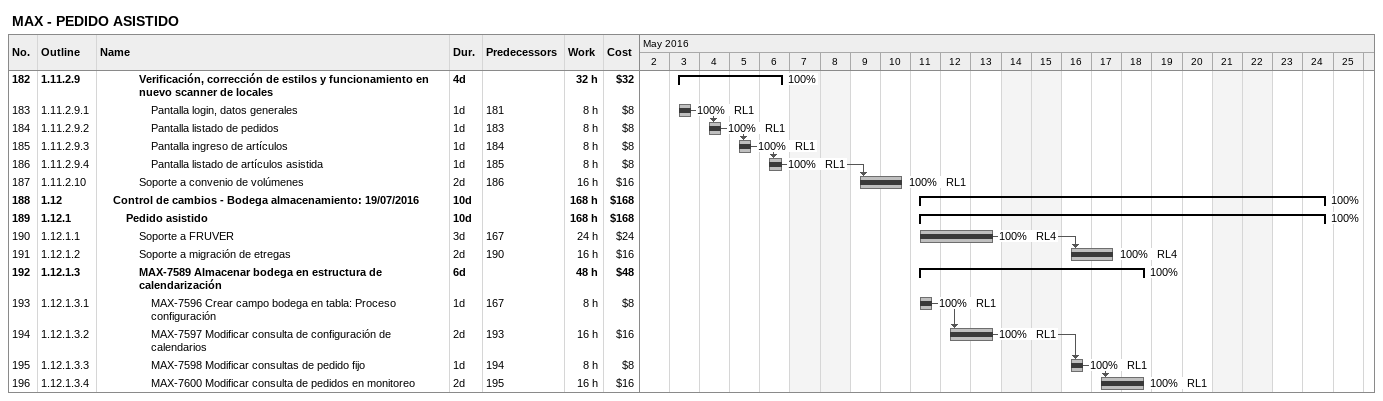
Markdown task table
MAX - PEDIDO ASISTIDO

| ID | WBS | Task | Duration | Start | Finish | Predecessors | Resources | % complete | Work (h) | Cost ($) |
|---|---|---|---|---|---|---|---|---|---|---|
| 182 | 1.11.2.9 | **Verificación, corrección de estilos y funcionamiento en nuevo scanner de locales** | 4d | 2016-05-03 | 2016-05-06 |  |  | 100 | 32 | 32 |
| 183 | 1.11.2.9.1 | Pantalla login, datos generales | 1d | 2016-05-03 | 2016-05-03 | 181 | RL1 | 100 | 8 | 8 |
| 184 | 1.11.2.9.2 | Pantalla listado de pedidos | 1d | 2016-05-04 | 2016-05-04 | 183 | RL1 | 100 | 8 | 8 |
| 185 | 1.11.2.9.3 | Pantalla ingreso de artículos | 1d | 2016-05-05 | 2016-05-05 | 184 | RL1 | 100 | 8 | 8 |
| 186 | 1.11.2.9.4 | Pantalla listado de artículos asistida | 1d | 2016-05-06 | 2016-05-06 | 185 | RL1 | 100 | 8 | 8 |
| 187 | 1.11.2.10 | Soporte a convenio de volúmenes | 2d | 2016-05-09 | 2016-05-10 | 186 | RL1 | 100 | 16 | 16 |
| 188 | 1.12 | **Control de cambios - Bodega almacenamiento: 19/07/2016** | 10d | 2016-05-11 | 2016-05-24 |  |  | 100 | 168 | 168 |
| 189 | 1.12.1 | **Pedido asistido** | 10d | 2016-05-11 | 2016-05-24 |  |  | 100 | 168 | 168 |
| 190 | 1.12.1.1 | Soporte a FRUVER | 3d | 2016-05-11 | 2016-05-13 | 167 | RL4 | 100 | 24 | 24 |
| 191 | 1.12.1.2 | Soporte a migración de etregas | 2d | 2016-05-16 | 2016-05-17 | 190 | RL4 | 100 | 16 | 16 |
| 192 | 1.12.1.3 | **MAX-7589 Almacenar bodega en estructura de calendarización** | 6d | 2016-05-11 | 2016-05-18 |  |  | 100 | 48 | 48 |
| 193 | 1.12.1.3.1 | MAX-7596 Crear campo bodega en tabla: Proceso configuración | 1d | 2016-05-11 | 2016-05-11 | 167 | RL1 | 100 | 8 | 8 |
| 194 | 1.12.1.3.2 | MAX-7597 Modificar consulta de configuración de calendarios | 2d | 2016-05-12 | 2016-05-13 | 193 | RL1 | 100 | 16 | 16 |
| 195 | 1.12.1.3.3 | MAX-7598 Modificar consultas de pedido fijo | 1d | 2016-05-16 | 2016-05-16 | 194 | RL1 | 100 | 8 | 8 |
| 196 | 1.12.1.3.4 | MAX-7600 Modificar consulta de pedidos en monitoreo | 2d | 2016-05-17 | 2016-05-18 | 195 | RL1 | 100 | 16 | 16 |
